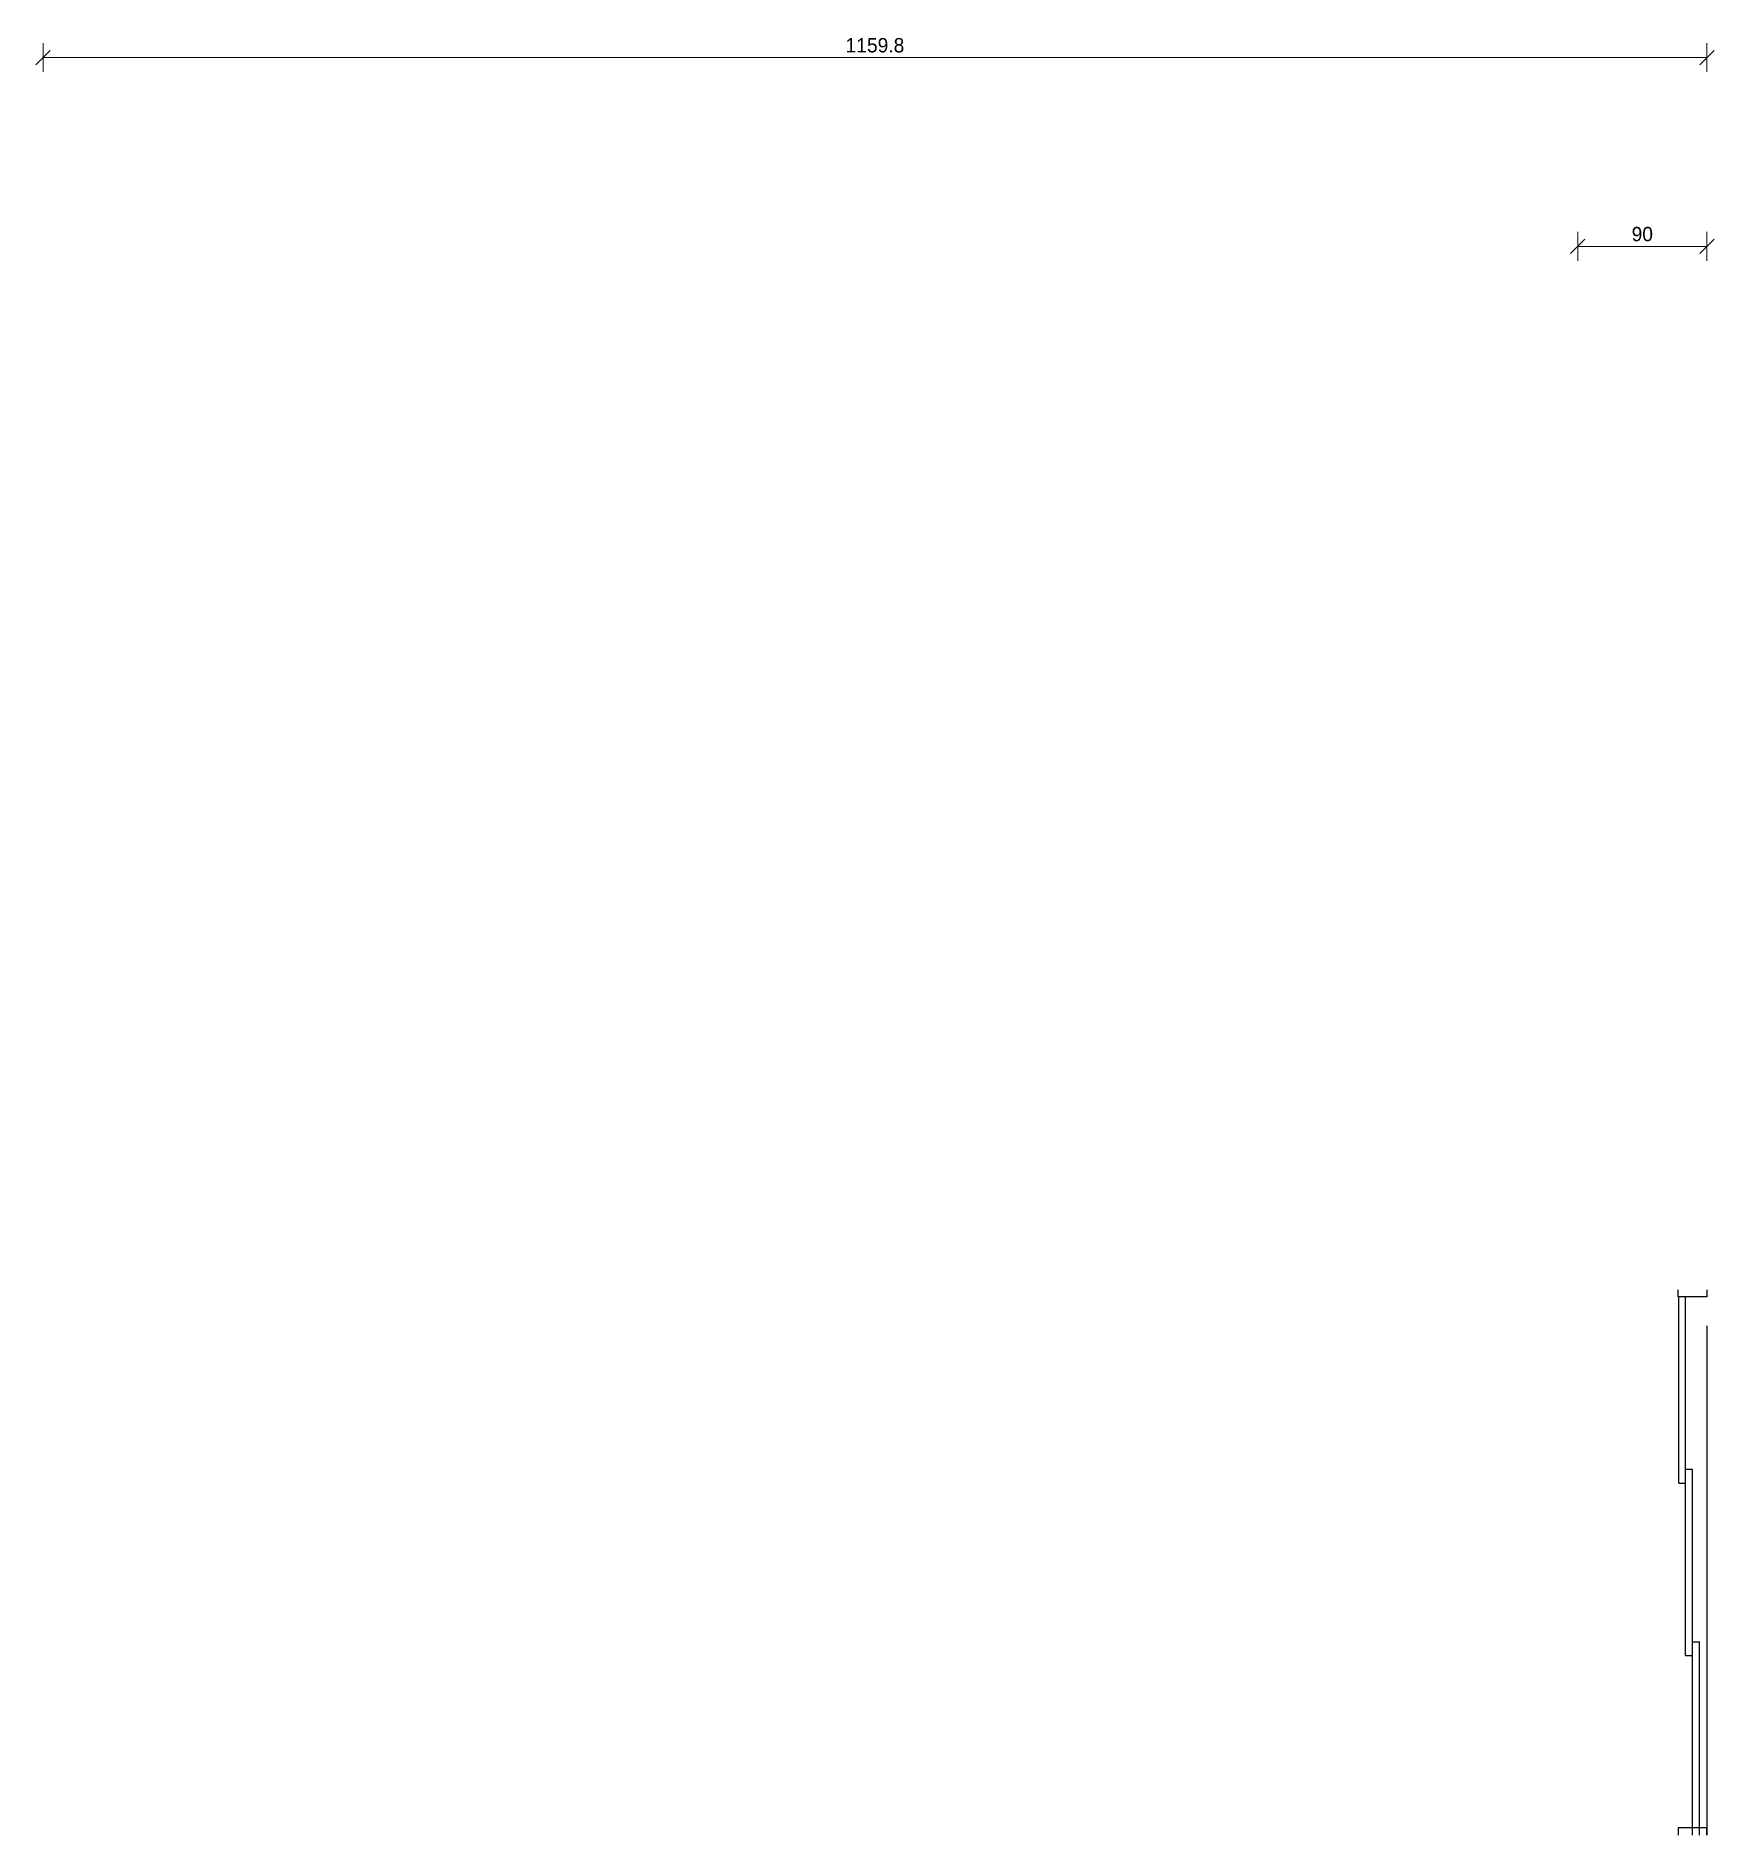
# Model space of a CAD drawing. Header units: millimetres. Extents: x -1165 to 5, y -360 to 894.
import ezdxf

# ---------------------------------------------------------------- set-up
doc = ezdxf.new("R2010")
doc.units = ezdxf.units.MM
doc.header["$LTSCALE"] = 1000
doc.linetypes.add('HIDDEN', pattern=[0.375, 0.25, -0.125])
doc.layers.add('DIM OUT', color=7, linetype='Continuous', lineweight=20)
doc.styles.get("Standard").update_dxf_attribs({"font": 'SIVAN.TTF'})
doc.dimstyles.new('midot 50', dxfattribs={"dimtxt": 10, "dimasz": 10, "dimexe": 10, "dimexo": 3, "dimgap": 3, "dimtad": 1, "dimdec": 1, "dimdsep": 46, "dimtxsty": 'Standard', "dimblk": 'OBLIQUE', "dimcen": 5, "dimclrd": 256, "dimclre": 256, "dimclrt": 256, "dimadec": 0, "dimazin": 0, "dimtfac": 1, "dimtdec": 1, "dimtmove": 0, "dimatfit": 3, "dimfxl": 10, "dimfxlon": 1, "dimlwd": -1, "dimlwe": -1, "dimarcsym": 0})

# ---------------------------------------------------------------- blocks, each defined once
blk = doc.blocks.new('_Oblique')
at = {"color": 0, "linetype": 'ByBlock', "lineweight": -2}
blk.add_line((-0.5, -0.5), (0.5, 0.5), dxfattribs=at)
blk = doc.blocks.new('*D2')
at = {"layer": 'DEFPOINTS', "color": 0, "transparency": 16777216}
for p in [(0, 878.9), (-1159.8, 440), (0, -10)]:
    blk.add_point(p, dxfattribs=at)
at = {"layer": 'DIM OUT', "transparency": 16777216}
for p, q in [((-1159.8, 868.9), (-1159.8, 888.9)), ((-1159.8, 878.9), (0, 878.9)), ((0, 868.9), (0, 888.9))]:
    blk.add_line(p, q, dxfattribs=at)
at = {"layer": 'DIM OUT', "transparency": 16777216, "xscale": 10, "yscale": 10, "zscale": 10, "rotation": 180}
blk.add_blockref('_Oblique', (-1159.8, 878.9), dxfattribs=at)
at = {"layer": 'DIM OUT', "transparency": 16777216, "xscale": 10, "yscale": 10, "zscale": 10}
blk.add_blockref('_Oblique', (0, 878.9), dxfattribs=at)
at = {"layer": 'DIM OUT', "transparency": 16777216, "insert": (-579.9, 887.4), "char_height": 10, "attachment_point": 5}
blk.add_mtext('1159.8', dxfattribs=at)
blk = doc.blocks.new('*D3')
at = {"layer": 'DEFPOINTS', "color": 0, "transparency": 16777216}
for p in [(0, 747.3), (-90, 330), (0, -10)]:
    blk.add_point(p, dxfattribs=at)
at = {"layer": 'DIM OUT', "transparency": 16777216}
for p, q in [((-90, 737.3), (-90, 757.3)), ((0, 737.3), (0, 757.3)), ((-90, 747.3), (0, 747.3))]:
    blk.add_line(p, q, dxfattribs=at)
at = {"layer": 'DIM OUT', "transparency": 16777216, "xscale": 10, "yscale": 10, "zscale": 10, "rotation": 180}
blk.add_blockref('_Oblique', (-90, 747.3), dxfattribs=at)
at = {"layer": 'DIM OUT', "transparency": 16777216, "xscale": 10, "yscale": 10, "zscale": 10}
blk.add_blockref('_Oblique', (0, 747.3), dxfattribs=at)
at = {"layer": 'DIM OUT', "transparency": 16777216, "insert": (-45, 755.8), "char_height": 10, "attachment_point": 5}
blk.add_mtext('90', dxfattribs=at)

msp = doc.modelspace()

# ---------------------------------------------------------------- linework, layer by layer
for p, q in [((-20, 15), (-20, 20)), ((0, 15), (-20, 15)), ((-19.61, -114.74), (-19.61, 15)), ((-14.81, -234.87), (-14.81, 15)), ((0, 20), (0, 15)), ((0, -5), (0, -360)), ((-19.61, -114.74), (-19.61, -105.13)), ((-14.81, -234.87), (-14.81, -105.13)), ((-10, -360), (-10, -105.13)), ((-19.61, -114.74), (-14.81, -114.74)), ((-10, -225.26), (-5.19, -225.26)), ((-5.19, -360), (-5.19, -225.26)), ((-14.81, -234.87), (-10, -234.87)), ((0, -355), (-20, -355)), ((-20, -355), (-20, -360)), ((0, -360), (0, -355))]:
    msp.add_line(p, q)
at = {"linetype": 'HIDDEN'}
msp.add_line((-10, -105.13), (-14.81, -105.13), dxfattribs=at)

# ---------------------------------------------------------------- dimensions: what is measured, and where the dimension line sits
at = {"layer": 'DIM OUT'}
dim = msp.add_linear_dim(base=(0, 878.92), p1=(-1159.76, 440), p2=(0, -10), dimstyle='midot 50', dxfattribs=at)
dim.commit()
dim.dimension.update_dxf_attribs({"geometry": '*D2', "text_midpoint": (-579.88, 887.36)})
dim = msp.add_linear_dim(base=(0, 747.33), p1=(-90, 330), p2=(0, -10), dimstyle='midot 50', override={"dimtmove": 1}, dxfattribs=at)
dim.commit()
dim.dimension.update_dxf_attribs({"geometry": '*D3', "text_midpoint": (-45, 755.78)})

doc.saveas('drawing.dxf')
